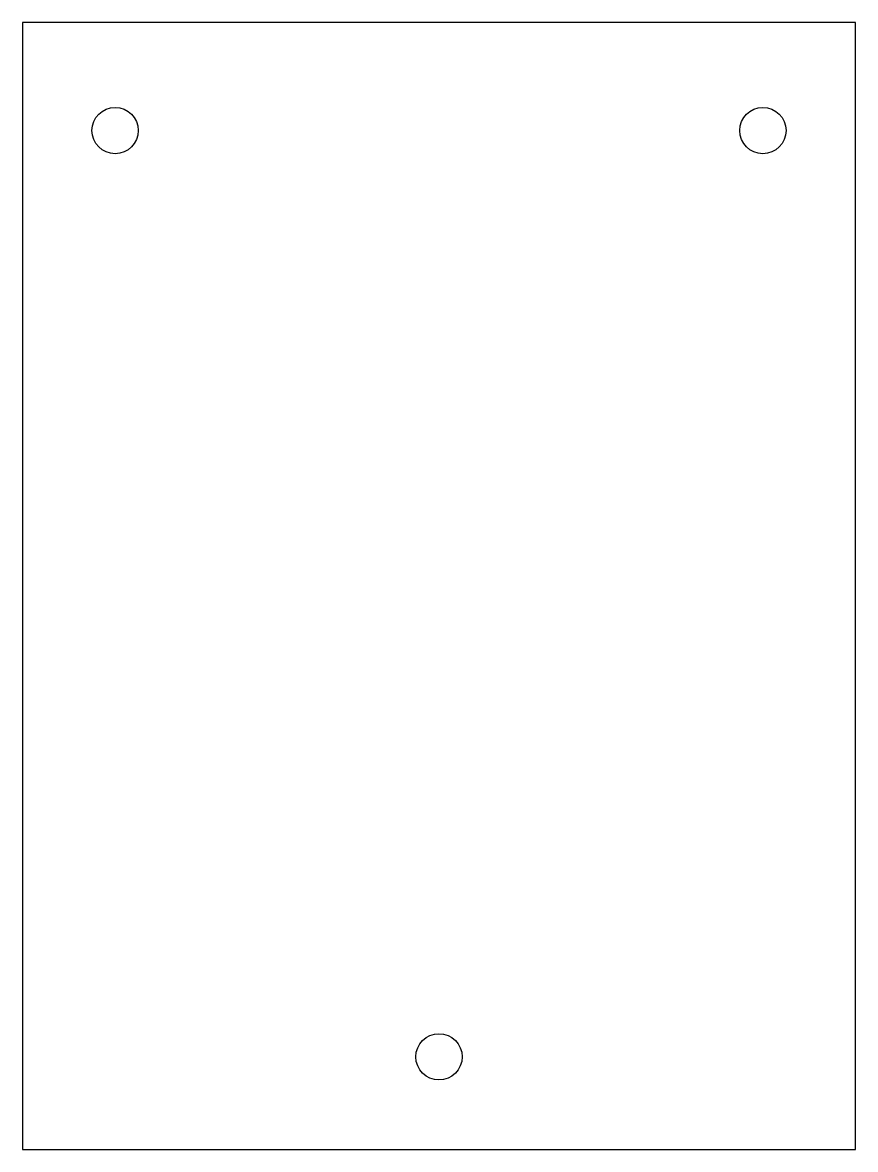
# Model space of a CAD drawing. Header units: millimetres. Extents: x 17.3 to 71.3, y -73 to 0.
import ezdxf

# ---------------------------------------------------------------- set-up
doc = ezdxf.new("R2010")
doc.units = ezdxf.units.MM

msp = doc.modelspace()

# ---------------------------------------------------------------- linework, layer by layer
at = {"color": 7, "linetype": 'Continuous', "lineweight": 25}
for p, q in [((71.275, 0), (17.275, 0)), ((17.275, 0), (17.275, -73)), ((71.275, -73), (71.275, 0)), ((17.275, -73), (71.275, -73))]:
    msp.add_line(p, q, dxfattribs=at)
for centre in [(23.275, -7), (65.275, -7), (44.275, -67)]:
    msp.add_circle(centre, 1.5, dxfattribs=at)

doc.saveas('drawing.dxf')
